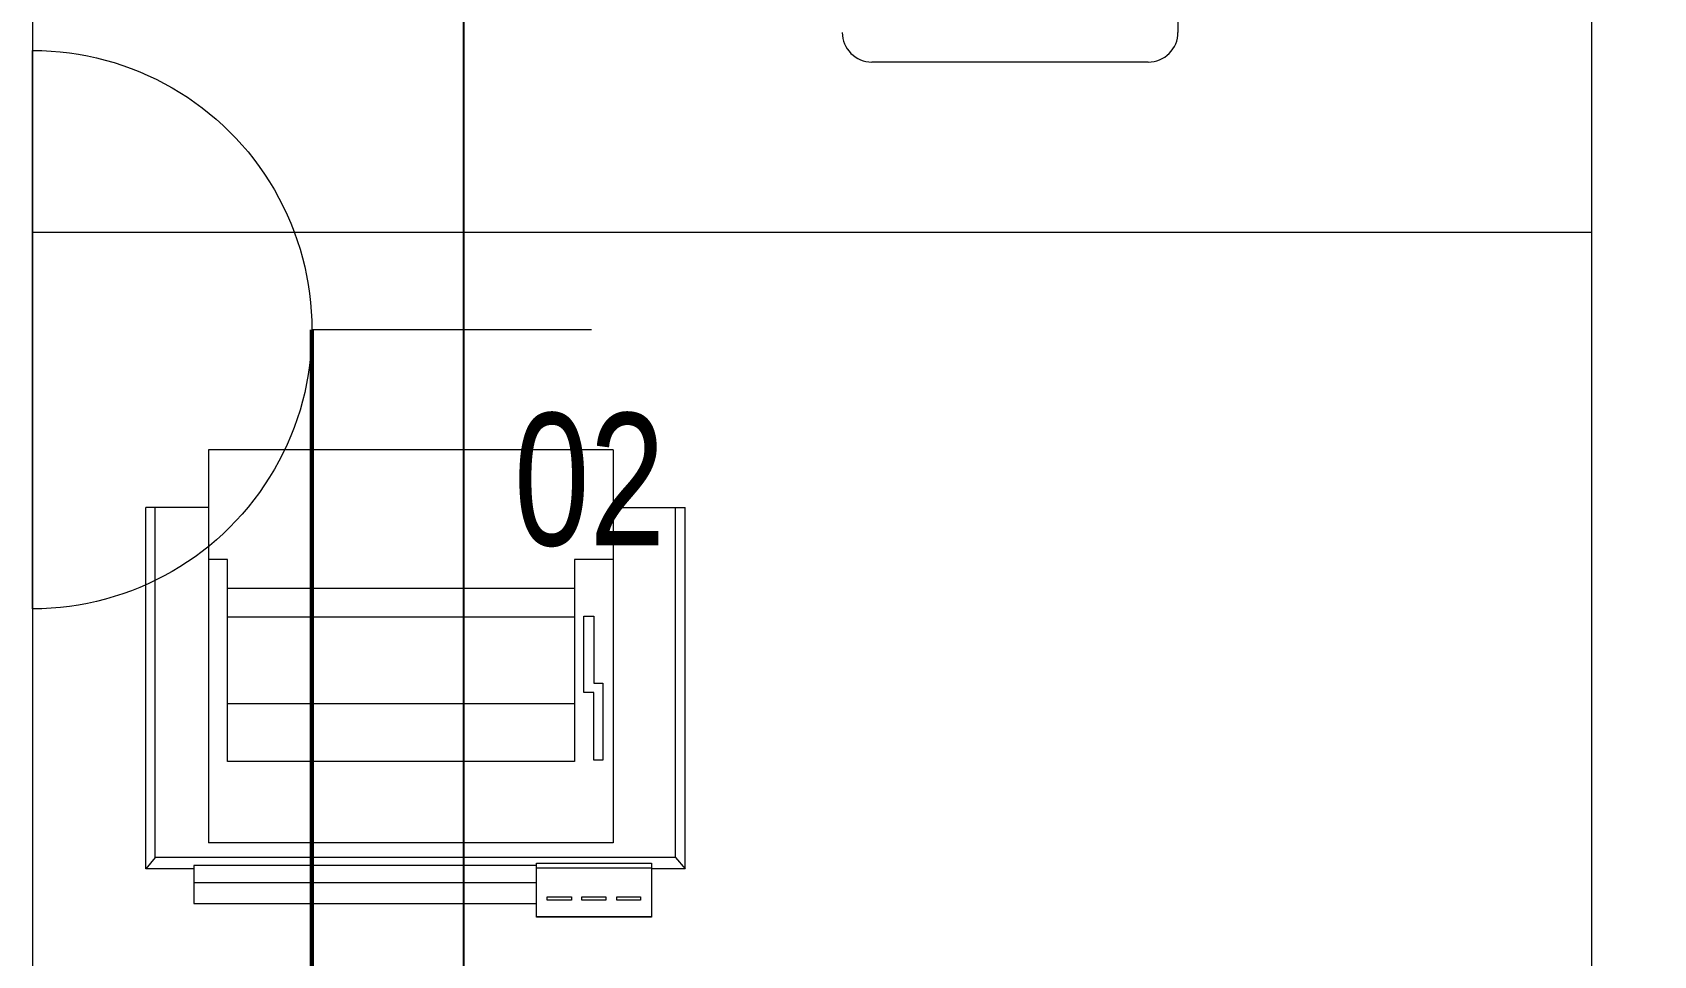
# Model space of a CAD drawing. Header units: metres. Extents: x 75097 to 220695, y -1557923 to -1361206.
# Drawn here: x 115278 to 116349, y -1400121 to -1399511 of the extents above; entities that cross this region are included whole.
import ezdxf

# ---------------------------------------------------------------- set-up
doc = ezdxf.new("R2010")
doc.units = ezdxf.units.M
doc.layers.get('0').update_dxf_attribs({"lineweight": 0})
doc.layers.add('A-100 - Copy$0$axes', color=8, linetype='Continuous')
doc.layers.add('A-100 - Copy$0$Medical Equipment and Furniture', color=8, linetype='Continuous', lineweight=0)
doc.layers.add('A-100 - Copy$0$Walls', color=8, linetype='Continuous', lineweight=0)
doc.layers.add('E-POWR', color=7, linetype='Continuous', lineweight=9, true_color=0x4e7e3e)
doc.styles.add('A-100 - Copy$0$X3G_ENTITY_257CFD', font='swisscl.ttf', dxfattribs={"height": 200})

# ---------------------------------------------------------------- blocks, each defined once
blk = doc.blocks.new('NORMAL SOCKET')
at = {"layer": 'E-POWR'}
for p, q in [((0, 307.7), (0, 615.4)), ((-307.7, 0), (307.7, 0))]:
    blk.add_line(p, q, dxfattribs=at)
blk.add_ellipse((0, 0), major_axis=(32.8, 305.9), ratio=1, start_param=4.81904, end_param=7.960633, dxfattribs=at)
blk = doc.blocks.new('A-100 - Copy$0$ITPPLT2C-P')
for p, q in [((0.0229, 0.0318), (0.2618, 0.0318)), ((0.0304, 0.0256), (0.0229, 0.0318)), ((0.0229, 0), (0.0229, 0.0318)), ((0.0304, -0.3182), (0.0304, 0.0256)), ((0.0304, 0.0256), (0.2618, 0.0256)), ((0.2618, -0.0096), (0.2618, 0.0318)), ((0, 0), (0, -0.2262)), ((0.0252, 0), (0, 0)), ((0.0139, 0), (0.0139, -0.2262)), ((0.0252, 0), (0.0139, 0)), ((0.0252, -0.2262), (0.0252, 0)), ((0.0401, -0.2769), (0.0401, -0.0096)), ((0.3, -0.0096), (0.0401, -0.0096)), ((0.2274, -0.0222), (0.2274, -0.0096)), ((0.3, -0.2769), (0.3, -0.0096)), ((0.0939, -0.2515), (0.0939, -0.0222)), ((0.0939, -0.0222), (0.2274, -0.0222)), ((0.1321, -0.2515), (0.1321, -0.0222)), ((0.1894, -0.2515), (0.1894, -0.0222)), ((0.2082, -0.2515), (0.2082, -0.0222)), ((-0.0091, -0.2262), (0.0267, -0.2262)), ((-0.0091, -0.3023), (-0.0091, -0.2262)), ((-0.0087, -0.2262), (0.0236, -0.2262)), ((-0.0087, -0.3023), (-0.0087, -0.2262)), ((0, -0.2262), (0.0252, -0.2262)), ((0.0023, -0.2495), (0.0023, -0.2334)), ((0.0023, -0.2334), (0.0045, -0.2334)), ((0.0045, -0.2334), (0.0045, -0.2495)), ((0.0139, -0.2262), (0.0252, -0.2262)), ((0.0236, -0.2262), (0.0236, -0.3023)), ((0.0267, -0.2262), (0.0267, -0.3023)), ((0.0045, -0.2495), (0.0023, -0.2495)), ((0.0023, -0.2721), (0.0023, -0.2562)), ((0.0023, -0.2562), (0.0045, -0.2562)), ((0.0045, -0.2562), (0.0045, -0.2721)), ((0.2274, -0.2515), (0.0939, -0.2515)), ((0.2274, -0.2769), (0.2274, -0.2515)), ((0.0947, -0.2701), (0.0947, -0.2641)), ((0.0947, -0.2641), (0.1395, -0.2641)), ((0.1395, -0.2575), (0.19, -0.2575)), ((0.1395, -0.2641), (0.1395, -0.2575)), ((0.19, -0.2641), (0.1457, -0.2641)), ((0.1457, -0.2641), (0.1457, -0.2701)), ((0.19, -0.2575), (0.19, -0.2641)), ((0.0045, -0.2721), (0.0023, -0.2721)), ((0.3, -0.2769), (0.0401, -0.2769)), ((0.1457, -0.2701), (0.0947, -0.2701)), ((0.2618, -0.2769), (0.2618, -0.3246)), ((0.0023, -0.295), (0.0023, -0.2793)), ((0.0023, -0.2793), (0.0045, -0.2793)), ((0.0045, -0.2793), (0.0045, -0.295)), ((0.0045, -0.295), (0.0023, -0.295)), ((0.0267, -0.3023), (-0.0091, -0.3023)), ((0.0236, -0.3023), (-0.0087, -0.3023)), ((0.0229, -0.3246), (0.0229, -0.3023)), ((0.0304, -0.3182), (0.0229, -0.3246)), ((0.0304, -0.3182), (0.2618, -0.3182)), ((0.0229, -0.3246), (0.2618, -0.3246))]:
    blk.add_line(p, q)
blk = doc.blocks.new('A-100 - Copy$0$GF21043-P')
blk.add_line((-0.8, 0), (0.8, 0))
blk = doc.blocks.new('A-100 - Copy$0$GF21018-P')
for p, q in [((0.2596, 0.3422), (0.2804, 0.3422)), ((0.3, 0.3226), (0.3, 0.14))]:
    blk.add_line(p, q)
for centre, start, end in [((0.2804, 0.3226), 0, 90), ((0.2804, 0.14), 270, 0)]:
    blk.add_arc(centre, 0.0196, start, end)
blk = doc.blocks.new('A-100 - Copy')
at = {"layer": 'A-100 - Copy$0$axes'}
blk.add_line((115563.3, -1477297.4, 0), (115563.3, -1366771.9, 0), dxfattribs=at)
blk.add_line((115563.3, -1477297.4, 0), (115563.3, -1366771.9, 0), dxfattribs=at)
at = {"layer": 'A-100 - Copy$0$Medical Equipment and Furniture'}
blk.add_line((115278.3, -1399642.7, 0.5), (116308.3, -1399642.7, 0.5), dxfattribs=at)
at = {"layer": 'A-100 - Copy$0$Walls'}
blk.add_line((115278.3, -1397352.7, 2.4), (115278.3, -1404022.7, -3.1), dxfattribs=at)
at = {"layer": 'A-100 - Copy$0$Medical Equipment and Furniture', "extrusion": (1.19783e-18, -8.17187e-07, 1), "xscale": 1000.000000000002, "yscale": 1000.000000000002, "zscale": 1000.000000000002, "rotation": 270}
blk.add_blockref('A-100 - Copy$0$GF21043-P', (116308.3, -1399442.7, 1.6), dxfattribs=at)
at = {"layer": 'A-100 - Copy$0$Medical Equipment and Furniture', "extrusion": (-7.77426e-06, -8.17011e-07, 1), "xscale": 1000.000000000006, "yscale": 1000.000000000006, "zscale": 1000.000000000006, "rotation": 269.9985892353253}
blk.add_blockref('A-100 - Copy$0$GF21018-P', (115692.9, -1399230.3, 0.7), dxfattribs=at)
at = {"layer": 'A-100 - Copy$0$Medical Equipment and Furniture', "extrusion": (-8.17187e-07, -1.19902e-18, -1), "xscale": -1000.000000000005, "yscale": 1000.000000000005, "zscale": 1000.000000000003, "rotation": 270.000000006743}
blk.add_blockref('A-100 - Copy$0$ITPPLT2C-P', (-115385, -1400086.6, -0.6), dxfattribs=at)
at = {"layer": 'A-100 - Copy$0$Medical Equipment and Furniture', "insert": (115646.3, -1399762.4, 0.5), "char_height": 87.47, "attachment_point": 2, "style": 'A-100 - Copy$0$X3G_ENTITY_257CFD'}
blk.add_mtext('02', dxfattribs=at)

msp = doc.modelspace()

# ---------------------------------------------------------------- linework, layer by layer
at = {"layer": 'E-POWR', "const_width": 3}
msp.add_lwpolyline([(119742, -1399148.9), (119743, -1401537.4), (116215, -1401537.4), (116215, -1403912.6), (115462.9, -1403912.6), (115462.9, -1399707.2)], dxfattribs=at)

# ---------------------------------------------------------------- block references
at = {"layer": 'E-POWR', "color": 85, "xscale": -0.6, "yscale": 0.6, "zscale": 0.6, "rotation": 269.999999999999}
msp.add_blockref('NORMAL SOCKET', (115278.3, -1399707.2, 0.4), dxfattribs=at)

# ---------------------------------------------------------------- next in the draw order: block references
msp.add_blockref('A-100 - Copy', (0, 0))

doc.saveas('drawing.dxf')
